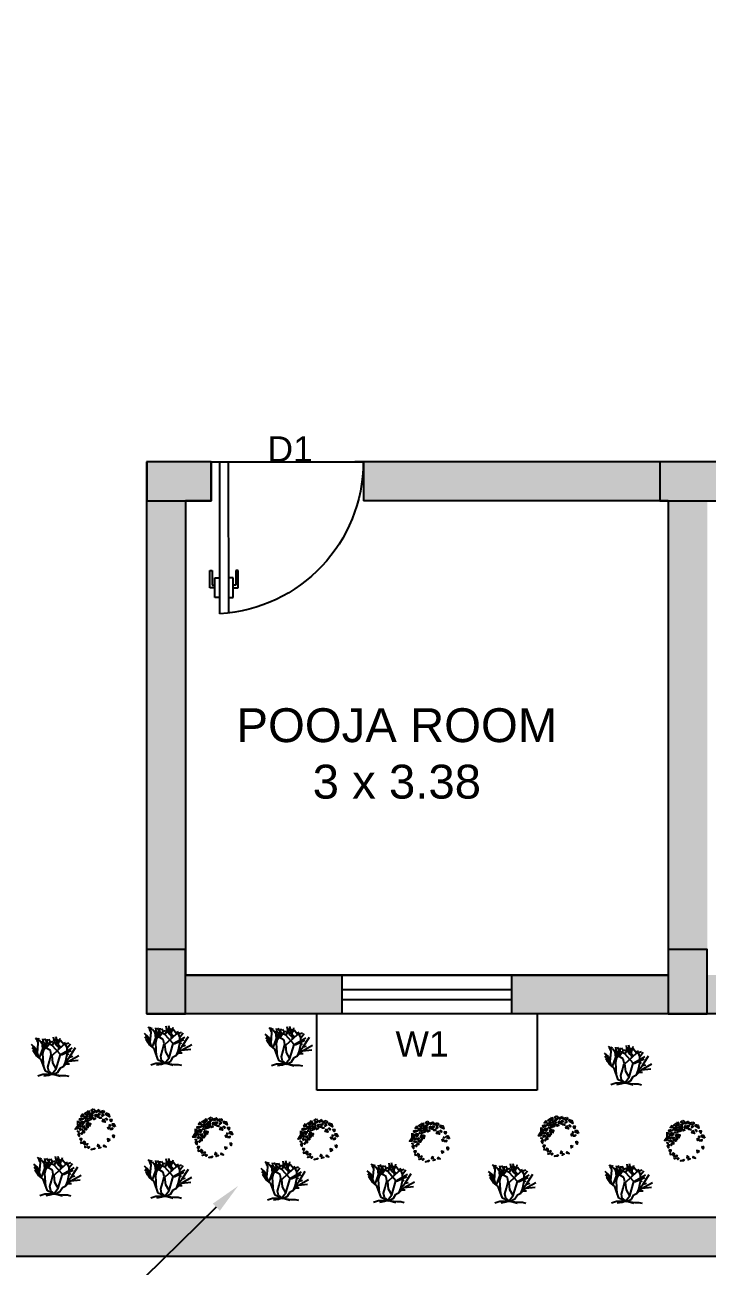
# Model space of a CAD drawing. Header units: metres. Extents: x 110.99 to 114.47, y 64.05 to 69.57.
# Drawn here: x 111.4585 to 111.4988, y 66.9351 to 67.0084 of the extents above; entities that cross this region are included whole.
import ezdxf
from ezdxf import colors
from ezdxf.entities.mleader import LeaderData, LeaderLine
from ezdxf.math import Vec2, Vec3

# ---------------------------------------------------------------- set-up
doc = ezdxf.new("R2010")
doc.units = ezdxf.units.M
doc.header["$MEASUREMENT"] = 0
doc.linetypes.add('HIDDEN', pattern=[0.375, 0.25, -0.125])
for name, color, linetype in [('1.WALL', 7, 'Continuous'), ('16.TREE', 3, 'Continuous'), ('3.WINDOW', 4, 'Continuous'), ('6.COLUMN', 1, 'Continuous'), ('7.FURNITURE', 2, 'Continuous'), ('8.TEXT', 7, 'Continuous'), ('DOOR', 1, 'Continuous'), ('WALL', 7, 'Continuous')]:
    doc.layers.add(name, color=color, linetype=linetype)
doc.styles.get("Standard").update_dxf_attribs({"font": 'arial.ttf'})
doc.dimstyles.new('ISO-25', dxfattribs={"dimtxt": 0.0025, "dimasz": 0.003, "dimexe": 0.005, "dimexo": 0.005, "dimgap": 0.01, "dimtad": 0, "dimdsep": 46, "dimtxsty": 'Standard', "dimcen": 2.5, "dimadec": 0, "dimazin": 0, "dimtfac": 1, "dimtmove": 0, "dimatfit": 3, "dimfxl": 1, "dimarcsym": 0})

# ---------------------------------------------------------------- blocks, each defined once
blk = doc.blocks.new('Main Door')
at = {"layer": 'DOOR'}
for p, q in [((3.58, 61.4), (3.5, 0)), ((7, 0), (7.13, 61.09)), ((1.5, 50.87), (-0.5, 50.87)), ((-0.5, 50.87), (-0.5, 43.87)), ((3.5, 54.87), (1.5, 54.87)), ((1.5, 54.87), (1.5, 46.87)), ((7, 54.87), (9, 54.87)), ((9, 54.87), (9, 46.87)), ((9, 50.87), (11, 50.87)), ((11, 50.87), (11, 43.87)), ((0.5, 43.87), (0.5, 49.87)), ((0.5, 49.87), (1.5, 49.87)), ((1.5, 46.87), (3.5, 46.87)), ((9, 46.87), (7, 46.87)), ((10, 49.87), (9, 49.87)), ((10, 43.87), (10, 49.87)), ((-0.5, 43.87), (0.5, 43.87)), ((11, 43.87), (10, 43.87)), ((3.5, 0), (7, 0))]:
    blk.add_line(p, q, dxfattribs=at)
at = {"layer": 'DOOR', "color": 4}
blk.add_line((0, 0), (61.5, 0), dxfattribs=at)
at = {"layer": 'DOOR', "color": 3}
blk.add_arc((0, 0), 61.5, 0, 86.6615, dxfattribs=at)
blk = doc.blocks.new('Door')
at = {"layer": 'WALL', "color": 1, "linetype": 'Continuous'}
blk.add_blockref('Main Door', (0, 0), dxfattribs=at)
blk = doc.blocks.new('*U17')
for p, q in [((-12.471, 19.775), (-12.898, 22.044)), ((-11.433, 18.289), (-10.457, 22.749)), ((-8.16, 17.76), (-10.56, 21.6)), ((-9.48, 19.775), (-8.992, 22.592)), ((-5.28, 19.2), (-3.84, 21.6)), ((-3.377, 18.602), (-2.888, 21.575)), ((-0.508, 21.888), (-0.081, 20.558)), ((0.041, 20.714), (1.384, 22.044)), ((0.102, 21.34), (0.835, 21.888)), ((-18.24, 11.04), (-21.755, 16.655)), ((-12.96, 12.48), (-19.68, 16.32)), ((-13.92, 12.48), (-19.2, 14.88)), ((-16.8, 16.32), (-18.72, 18.72)), ((-14.88, 18.24), (-17.76, 19.2)), ((-16.8, 16.32), (-15.36, 19.68)), ((-16.8, 12.48), (-16.8, 16.32)), ((-14.88, 18.24), (-12.96, 20.64)), ((-8.16, 12), (-14.88, 18.24)), ((-13.325, 16.724), (-11.433, 18.289)), ((-12.96, 12.48), (-8.16, 17.76)), ((-11.677, 19.071), (-12.471, 19.775)), ((-11.28, 19.619), (-12.104, 21.184)), ((-12.043, 15.628), (-11.921, 18.836)), ((-11.982, 16.802), (-10.579, 18.054)), ((-11.921, 18.836), (-10.64, 20.401)), ((-10.579, 18.054), (-9.846, 19.697)), ((-7.2, 19.68), (-8.64, 20.16)), ((-8.16, 17.76), (-5.28, 19.2)), ((-7.68, 12.48), (-7.2, 14.88)), ((-7.2, 19.68), (-6.24, 21.12)), ((-4.8, 16.32), (-7.2, 19.68)), ((-7.2, 14.88), (-3.84, 16.8)), ((-5.086, 17.741), (-5.513, 21.34)), ((-3.377, 15.315), (-5.086, 17.819)), ((-2.88, 12.96), (-4.32, 19.68)), ((-3.84, 16.8), (-0.96, 20.64)), ((-2.766, 16.802), (-3.377, 18.602)), ((-2.88, 15.84), (-2.4, 20.16)), ((-0.96, 10.56), (-2.88, 15.84)), ((-0.203, 19.149), (0.102, 21.34)), ((0.346, 13.203), (-0.203, 19.149)), ((-0.142, 19.384), (0.59, 20.401)), ((-0.02, 20.01), (0.896, 21.105)), ((0.346, 13.203), (1.323, 16.254)), ((0.96, 12), (1.44, 15.36)), ((0.96, 12), (2.88, 14.88)), ((1.323, 16.254), (3.642, 18.289)), ((1.44, 15.36), (2.88, 17.28)), ((1.92, 13.44), (2.4, 15.36)), ((2.4, 15.36), (3.36, 16.32)), ((-17.76, 8.64), (-23.663, 11.961)), ((-17.76, 8.64), (-23.128, 9.222)), ((-18.24, 11.04), (-20.16, 11.52)), ((-15.84, 8.16), (-18.24, 11.04)), ((-16.32, 7.2), (-18.24, 7.2)), ((-16.8, 12.48), (-17.76, 12.96)), ((-14.88, 5.76), (-17.76, 8.64)), ((-15.84, 8.16), (-16.8, 12.48)), ((-14.88, 5.76), (-15.84, 8.16)), ((-12.96, 12.48), (-13.92, 12.48)), ((-10.56, 4.32), (-12.96, 12.48)), ((-10.56, 4.32), (-8.64, 7.68)), ((-8.64, 7.68), (-8.16, 12)), ((-6.72, 8.64), (-7.68, 12.48)), ((-5.76, 5.28), (-6.72, 8.64)), ((-4.32, 2.88), (-1.92, 9.6)), ((-3.36, 5.28), (-2.88, 12.96)), ((-1.92, 9.6), (0.96, 12)), ((-0.48, 10.8), (0.346, 13.203)), ((-15.84, 0.48), (-17.76, 0)), ((-13.44, 0.48), (-15.84, 0.48)), ((-12.96, 4.8), (-14.88, 5.76)), ((-9.6, 0.96), (-13.44, 0.48)), ((-11.52, 2.4), (-12.96, 4.8)), ((-9.6, 0.96), (-12.96, 0)), ((-8.64, 0.96), (-11.52, 2.4)), ((-8.64, 1.92), (-10.56, 4.32)), ((-9.6, 0.96), (-7.68, 0.96)), ((-8.64, 0.96), (-4.32, 2.88)), ((-8.64, 0.96), (-6.24, 2.88)), ((-8.64, 0.96), (-8.64, 1.92)), ((-8.64, 0.96), (-2.88, 0.96)), ((-7.68, 0.96), (-6.24, 0.48)), ((-6.24, 2.88), (-5.76, 5.28)), ((-6.24, 0.48), (-3.36, 0)), ((-2.88, 0.96), (0, 0))]:
    blk.add_line(p, q)
blk = doc.blocks.new('*U18')
for points in [[(-5.78, 9.75), (-7.54, 9.23), (-8.01, 7.5), (-6.26, 8.45)], [(-4.43, 11.05), (-5.18, 10.36), (-3.96, 9.49), (-2.07, 10.36)], [(-4.84, 8.63), (-3.83, 7.85), (-4.03, 8.97)], [(-2.88, 7.5), (-3.15, 6.64), (-2.27, 6.72)], [(-1.94, 9.49), (-2.48, 8.97), (-2.27, 8.54), (-1.8, 9.06)], [(-2, 11.66), (-1.6, 10.62), (-0.52, 10.1), (-0.18, 10.62), (-0.79, 10.96)], [(0.02, 9.06), (-1.33, 8.54), (-1.73, 7.16), (0.29, 7.76)], [(1.24, 12), (0.56, 11.31), (0.76, 10.01), (2.52, 11.05)], [(1.37, 8.54), (3.13, 8.8), (3.8, 7.85), (1.91, 7.76)], [(2.59, 9.93), (1.84, 9.75), (1.64, 9.23), (2.32, 9.41)], [(1.71, 6.29), (1.71, 7.07), (2.65, 7.5), (2.11, 6.9)], [(4.14, 11.14), (3.6, 10.01), (4, 9.23), (5.22, 8.71), (6.3, 9.41), (5.08, 10.19), (4.61, 10.01)], [(4.61, 8.28), (4.54, 7.76), (4.95, 7.59), (4.95, 8.28)], [(6.43, 7.94), (5.49, 7.68), (5.56, 6.21), (6.5, 6.64)], [(7.45, 9.32), (7.11, 7.94), (8.52, 7.94)], [(-11.32, 1.79), (-9.83, 2.31), (-9.63, 3.44), (-10.44, 3.52)], [(-8.21, 0.41), (-9.43, 0.32), (-9.83, 0.84)], [(-8.14, 6.03), (-9.36, 5.95), (-9.02, 4.73)], [(-8.21, 3.09), (-8.48, 2.31), (-7.87, 2.57)], [(-7, 1.79), (-7.94, 1.53), (-7.47, 0.49)], [(-5.78, 6.81), (-6.66, 6.21), (-6.52, 5.69)], [(-4.57, 6.38), (-5.45, 4.47), (-3.89, 4.82)], [(0.76, 7.16), (0.09, 6.46), (1.1, 5.95)], [(2.52, 6.81), (2.52, 5.86), (4.41, 5.17), (4.61, 6.72)], [(3.53, 1.88), (2.86, 3.52), (3.8, 3.52)], [(4.41, 4.56), (4.27, 3.7), (5.49, 3.26)], [(4.27, 2.74), (5.29, 2.66), (4.41, 1.27)], [(5.83, 1.53), (5.02, 0.41), (5.49, -0.02), (6.5, 0.41)], [(5.49, 5.51), (5.42, 4.82), (6.16, 5.08)], [(7.51, 1.71), (6.91, 1.27), (6.23, 2.14)], [(8.12, 4.99), (7.11, 4.65), (6.5, 4.13), (7.38, 3.09), (8.12, 3.52), (7.65, 3.87)], [(7.85, 6.81), (7.18, 6.21), (9, 5.51), (9.33, 6.38)], [(8.12, 0.75), (7.51, 0.15), (8.93, -0.28), (9.13, 0.49)], [(8.19, 2.57), (7.92, 2.05), (8.66, 1.53)], [(8.73, 4.73), (8.19, 4.56), (8.39, 3.87), (8.59, 4.04)], [(10.28, 5.17), (9.2, 4.04), (9, 2.31), (10.48, 0.49), (11.76, 0.41), (10.35, 2.48), (9.33, 2.4), (10.28, 2.83)], [(-10.03, -2.71), (-10.64, -3.31), (-10.44, -4.44), (-9.9, -3.49)], [(-8.28, -5.73), (-6.79, -5.3), (-7, -6.51)], [(6.1, -8.94), (6.16, -7.21), (6.91, -6.69), (7.24, -7.38)], [(7.78, -0.8), (6.43, -1.5), (6.43, -0.72)], [(8.32, -1.75), (7.98, -2.53), (7.58, -2.1)], [(8.05, -8.07), (8.59, -7.12), (7.92, -7.55)], [(9.33, -5.13), (8.46, -6.25), (7.98, -5.22)], [(9.33, -1.75), (9.54, -3.74), (10.14, -2.53)], [(10.08, -0.63), (9.74, -1.32), (10.48, -0.89)], [(-4.84, -8.85), (-4.43, -9.45), (-5.99, -9.8)], [(-2.54, -10.06), (-3.02, -10.23), (-1.8, -10.67)], [(-2.34, -9.2), (-1.26, -8.5), (-0.99, -9.54)], [(0.22, -10.58), (0.83, -11.27), (2.59, -11.36)], [(4.07, -9.45), (3.53, -9.97), (4.07, -10.58), (4.61, -9.89)], [(5.29, -7.98), (4.61, -8.16), (5.02, -8.94)], [(6.03, -9.45), (5.42, -9.97), (6.16, -10.15)]]:
    blk.add_lwpolyline(points, close=True)
blk = doc.blocks.new('COLUMN')
at = {"layer": '6.COLUMN'}
h = blk.add_hatch(color=256, dxfattribs=at)
h.dxf.hatch_style = 1
h.paths.add_polyline_path([(0, 0), (0.23, 0), (0.23, 0.38), (0, 0.38)])
blk.add_lwpolyline([(0, 0), (0.23, 0), (0.23, 0.38), (0, 0.38), (0, 0)], dxfattribs=at)
blk = doc.blocks.new('*D127')
at = {"layer": '1.WALL', "color": 0, "linetype": 'Continuous', "lineweight": -2, "transparency": 16777216}
for p, q in [((111.39007, 66.9307), (111.39007, 66.924777)), ((111.552058, 66.930686), (111.552058, 66.924777)), ((111.39307, 66.929777), (111.455057, 66.929777)), ((111.549058, 66.929777), (111.487071, 66.929777))]:
    blk.add_line(p, q, dxfattribs=at)
at = {"layer": '1.WALL', "color": 0, "linetype": 'Continuous', "transparency": 16777216}
for points in [[(111.39307, 66.930277), (111.39307, 66.929277), (111.39007, 66.929777)], [(111.549058, 66.930277), (111.549058, 66.929277), (111.552058, 66.929777)]]:
    blk.add_solid(points, dxfattribs=at)
at = {"layer": 'Defpoints', "color": 0, "linetype": 'Continuous', "transparency": 16777216}
for p in [(111.39007, 66.9357), (111.552058, 66.935686), (111.552058, 66.929777)]:
    blk.add_point(p, dxfattribs=at)
at = {"layer": '1.WALL', "color": 0, "linetype": 'Continuous', "transparency": 16777216, "insert": (111.471064, 66.929777), "char_height": 0.0025, "attachment_point": 5}
blk.add_mtext('16.20 m', dxfattribs=at)

msp = doc.modelspace()

# ---------------------------------------------------------------- hatches: boundary and pattern name
at = {"layer": '1.WALL', "linetype": 'Continuous'}
h = msp.add_hatch(dxfattribs=at)
h.set_pattern_fill('BRICK', color=1, scale=0.004)
h.set_pattern_definition([(0, (-0.6087051, 0.2008925), (0, 0.001), []), (90, (-0.608705, 0.2008925), (-0.002, 1e-19), [0.001, -0.001]), (90, (-0.607705, 0.2008925), (-0.002, 1e-19), [-0.001, 0.001])])
h.paths.add_polyline_path([(111.54877, 67.0124), (111.51107, 67.0124), (111.51107, 67.0101), (111.54877, 67.0101)])
h.paths.add_polyline_path([(111.55107, 67.0086), (111.54877, 67.0086), (111.54877, 67.00135), (111.55107, 67.00135)])
h.paths.add_polyline_path([(111.55107, 67.0382), (111.54877, 67.0382), (111.54877, 67.0337), (111.55107, 67.0337)])
h.paths.add_polyline_path([(111.55107, 67.0299), (111.54877, 67.0299), (111.54877, 67.0259), (111.55107, 67.0259)])
h.paths.add_polyline_path([(111.55107, 67.0179), (111.54877, 67.0179), (111.54877, 67.0124), (111.55107, 67.0124)])
h.paths.add_polyline_path([(111.55107, 66.99135), (111.54877, 66.99135), (111.54877, 66.9826), (111.55107, 66.9826)])
h.paths.add_polyline_path([(111.54877, 66.9826), (111.51107, 66.9826), (111.51107, 66.9803), (111.54877, 66.9803)])
h.paths.add_polyline_path([(111.49597, 66.9826), (111.47847, 66.9826), (111.47847, 66.9803), (111.49597, 66.9803)])
h.paths.add_polyline_path([(111.46797, 66.9803), (111.46567, 66.9803), (111.46567, 66.9538), (111.46797, 66.9538)])
h.paths.add_polyline_path([(111.49877, 66.9803), (111.49647, 66.9803), (111.49647, 66.9538), (111.49877, 66.9538)])
h.paths.add_polyline_path([(111.55107, 66.9788), (111.54877, 66.9788), (111.54877, 66.9713), (111.55107, 66.9713)])
h.paths.add_polyline_path([(111.55107, 66.9613), (111.54877, 66.9613), (111.54877, 66.9523), (111.55107, 66.9523)])
h.paths.add_polyline_path([(111.53977, 66.9523), (111.49877, 66.9523), (111.49877, 66.9538), (111.49647, 66.9538), (111.49647, 66.9523), (111.48722, 66.9523), (111.48722, 66.95), (111.52147, 66.95), (111.52147, 66.938), (111.469179, 66.938), (111.466825, 66.9357), (111.55107, 66.9357), (111.55107, 66.9523), (111.54877, 66.9523), (111.54777, 66.9523), (111.54777, 66.95), (111.54877, 66.95), (111.54877, 66.938), (111.52377, 66.938), (111.52377, 66.95), (111.53977, 66.95)])
h.paths.add_polyline_path([(111.47722, 66.9523), (111.46797, 66.9523), (111.46797, 66.95), (111.47722, 66.95)], flags=17)
h.paths.add_polyline_path([(111.469179, 66.938), (111.42067, 66.938), (111.42067, 66.9357), (111.466825, 66.9357)])
h.paths.add_polyline_path([(111.41837, 66.938), (111.414018, 66.938), (111.414018, 66.9357), (111.41837, 66.9357)])
h.paths.add_polyline_path([(111.406018, 66.938), (111.39487, 66.938), (111.39487, 66.9357), (111.406018, 66.9357)])
h.paths.add_polyline_path([(111.42067, 66.95), (111.429481, 66.95), (111.429481, 66.9523), (111.40237, 66.9523), (111.40237, 66.95), (111.41837, 66.95), (111.41837, 66.9395), (111.42067, 66.9395)])
h.paths.add_polyline_path([(111.39337, 66.95), (111.39107, 66.95), (111.39107, 66.938), (111.39337, 66.938)])
h.paths.add_polyline_path([(111.39337, 66.9593), (111.39107, 66.9593), (111.39107, 66.9538), (111.39337, 66.9538)])
h.paths.add_polyline_path([(111.39337, 66.9763), (111.39107, 66.9763), (111.39107, 66.9693), (111.39337, 66.9693)])
h.paths.add_polyline_path([(111.432884, 66.9786), (111.42567, 66.9786), (111.42567, 66.9816), (111.42337, 66.9816), (111.42337, 66.9786), (111.39337, 66.9786), (111.39337, 66.9763), (111.433174, 66.9763, -0.064764)])
h.paths.add_polyline_path([(111.42567, 66.9939), (111.42337, 66.9939), (111.42337, 66.9929), (111.39337, 66.9929), (111.39337, 66.994971), (111.39107, 66.994971), (111.39107, 66.988672), (111.39337, 66.988672), (111.39337, 66.9906), (111.42337, 66.9906), (111.42337, 66.9896), (111.42567, 66.9896), (111.42567, 66.9906)])
h.paths.add_polyline_path([(111.39337, 67.0049), (111.39107, 67.0049), (111.39107, 67.002971), (111.39337, 67.002971)])
h.paths.add_polyline_path([(111.43337, 67.0072), (111.39337, 67.0072), (111.39337, 67.0049), (111.42337, 67.0049), (111.42337, 67.0019), (111.42567, 67.0019), (111.42567, 67.0049), (111.43337, 67.0049)])
h.paths.add_polyline_path([(111.39337, 67.014216), (111.39107, 67.014216), (111.39107, 67.0087), (111.39337, 67.0087)])
h.paths.add_polyline_path([(111.44567, 66.9763), (111.44337, 66.9763), (111.44337, 66.9538), (111.44567, 66.9538)])
h.paths.add_polyline_path([(111.44337, 66.9523), (111.437481, 66.9523), (111.437481, 66.95), (111.44337, 66.95)])
h.paths.add_polyline_path([(111.44337, 66.9786), (111.44187, 66.978565), (111.44187, 66.9763), (111.44337, 66.9763)])

# ---------------------------------------------------------------- linework, layer by layer
at = {"layer": '1.WALL'}
for p, q in [((111.46947, 66.9826), (111.46567, 66.9826)), ((111.46567, 66.9826), (111.46567, 66.95)), ((111.46947, 66.9826), (111.469484, 66.9803)), ((111.49977, 66.9826), (111.47797, 66.9826)), ((111.47847, 66.9826), (111.47847, 66.9803)), ((111.46897, 66.9803), (111.46797, 66.9803)), ((111.46797, 66.9803), (111.46797, 66.9523)), ((111.469484, 66.9803), (111.46897, 66.9803)), ((111.49647, 66.9803), (111.47847, 66.9803)), ((111.49647, 66.9803), (111.49647, 66.9523)), ((111.49647, 66.9523), (111.46797, 66.9523)), ((111.46797, 66.9523), (111.49647, 66.9523)), ((111.52147, 66.95), (111.46567, 66.95)), ((111.42067, 66.938), (111.52147, 66.938)), ((111.39107, 66.9357), (111.55107, 66.9357))]:
    msp.add_line(p, q, dxfattribs=at)
at = {"layer": '3.WINDOW'}
for p, q in [((111.47722, 66.9523), (111.48722, 66.9523)), ((111.47722, 66.95), (111.47722, 66.9523)), ((111.48722, 66.9523), (111.48722, 66.95)), ((111.48722, 66.95), (111.47722, 66.95))]:
    msp.add_line(p, q, dxfattribs=at)
at = {"layer": '3.WINDOW', "color": 5}
for p, q in [((111.47722, 66.95145), (111.48722, 66.95145)), ((111.47722, 66.95085), (111.48722, 66.95085))]:
    msp.add_line(p, q, dxfattribs=at)
at = {"layer": '3.WINDOW', "color": 6, "linetype": 'HIDDEN', "ltscale": 0.7}
for p, q in [((111.47572, 66.9455), (111.47572, 66.95)), ((111.48872, 66.95), (111.48872, 66.9455)), ((111.48872, 66.9455), (111.47572, 66.9455))]:
    msp.add_line(p, q, dxfattribs=at)

# ---------------------------------------------------------------- block references
at = {"layer": '16.TREE', "xscale": -0.0001023526987013531, "yscale": 0.0001023526987013531, "zscale": 0.0001023526987013531}
for name, p in [('*U17', (111.46591, 66.94697)), ('*U17', (111.473049, 66.94693)), ('*U17', (111.459252, 66.946325)), ('*U17', (111.493074, 66.945823)), ('*U18', (111.462661, 66.943163)), ('*U18', (111.4696, 66.942682)), ('*U18', (111.475816, 66.942572)), ('*U18', (111.482393, 66.942442)), ('*U18', (111.490011, 66.942763)), ('*U18', (111.497457, 66.942485)), ('*U17', (111.459373, 66.939264)), ('*U17', (111.46591, 66.939135)), ('*U17', (111.472808, 66.939005)), ('*U17', (111.479065, 66.938875)), ('*U17', (111.486235, 66.938831)), ('*U17', (111.493114, 66.938824))]:
    msp.add_blockref(name, p, dxfattribs=at)
at = {"layer": '7.FURNITURE', "xscale": 0.01, "yscale": 0.01, "zscale": 0.01, "rotation": 269.9999999999998}
for p in [(111.465684, 66.9826), (111.49597, 66.9826)]:
    msp.add_blockref('COLUMN', p, dxfattribs=at)
at = {"layer": '7.FURNITURE', "xscale": 0.01, "yscale": 0.01, "zscale": 0.01}
for p in [(111.46567, 66.95), (111.496457, 66.95)]:
    msp.add_blockref('COLUMN', p, dxfattribs=at)
at = {"layer": 'WALL', "color": 1, "linetype": 'Continuous', "xscale": -0.0001461172688917234, "yscale": 0.0001461172688917234, "zscale": 0.0001461172688917234, "rotation": 180}
msp.add_blockref('Door', (111.46947, 66.9826), dxfattribs=at)

# ---------------------------------------------------------------- texts
at = {"layer": '1.WALL', "linetype": 'Continuous', "char_height": 0.0015, "attachment_point": 1}
for s, insert in [('D1', (111.472803, 66.984106)), ('W1', (111.48036, 66.948985))]:
    msp.add_mtext_dynamic_manual_height_columns(s, width=0.00765105, gutter_width=1, heights=[0], dxfattribs=dict(at, insert=insert))
at = {"layer": '8.TEXT', "insert": (111.46797, 66.96805), "char_height": 0.002, "attachment_point": 1}
msp.add_mtext_dynamic_manual_height_columns('\\pxqc;POOJA ROOM\\P3 x 3.38', width=0.02494395, gutter_width=0.01, heights=[0], dxfattribs=at)

# ---------------------------------------------------------------- dimensions: what is measured, and where the dimension line sits
at = {"layer": '1.WALL', "color": 7, "linetype": 'Continuous'}
dim = msp.add_linear_dim(base=(111.552058, 66.929777), p1=(111.39007, 66.9357), p2=(111.552058, 66.935686), text='16.20 m', dimstyle='ISO-25', dxfattribs=at)
dim.commit()
dim.dimension.update_dxf_attribs({"geometry": '*D127', "text_midpoint": (111.471064, 66.929777)})

# ---------------------------------------------------------------- leaders
at = {"layer": '8.TEXT'}
ml = msp.add_multileader_mtext('Standard', dxfattribs=at)
ml.set_content('', color=256)
ml.set_leader_properties()
ml.build(insert=Vec2(0, 0))
ml.multileader.update_dxf_attribs({"dogleg_length": 0.36, "arrow_head_size": 0.0018})
ctx = ml.context
ctx.base_point, ctx.char_height, ctx.arrow_head_size, ctx.landing_gap_size, ctx.plane_origin = Vec3(111.457735, 66.932095), 0.0018, 0.0018, 0.0009, Vec3(111.47107, 66.939848)
ctx.text_align_type = 2
notes = []
notes.append((ctx, [(0, (1, 1, 0), (111.463135, 66.932095), (-1, 0), 0.0036, [(0, [(111.47107, 66.939848)], 0, [])])]))
ctx.mtext.insert, ctx.mtext.alignment, ctx.mtext.flow_direction = Vec3(111.458635, 66.932995), 3, 5
for ctx, leaders in notes:
    for number, flags, end, landing, length, lines in leaders:
        leader = LeaderData()
        leader.index, (leader.has_last_leader_line, leader.has_dogleg_vector, leader.attachment_direction) = number, flags
        leader.last_leader_point, leader.dogleg_vector, leader.dogleg_length = Vec3(end), Vec3(landing), length
        for number, points, colour, breaks in lines:
            line = LeaderLine()
            line.index, line.vertices, line.color, line.breaks = number, Vec3.list(points), colors.encode_raw_color(colour), breaks
            leader.lines.append(line)
        ctx.leaders.append(leader)

doc.saveas('drawing.dxf')
